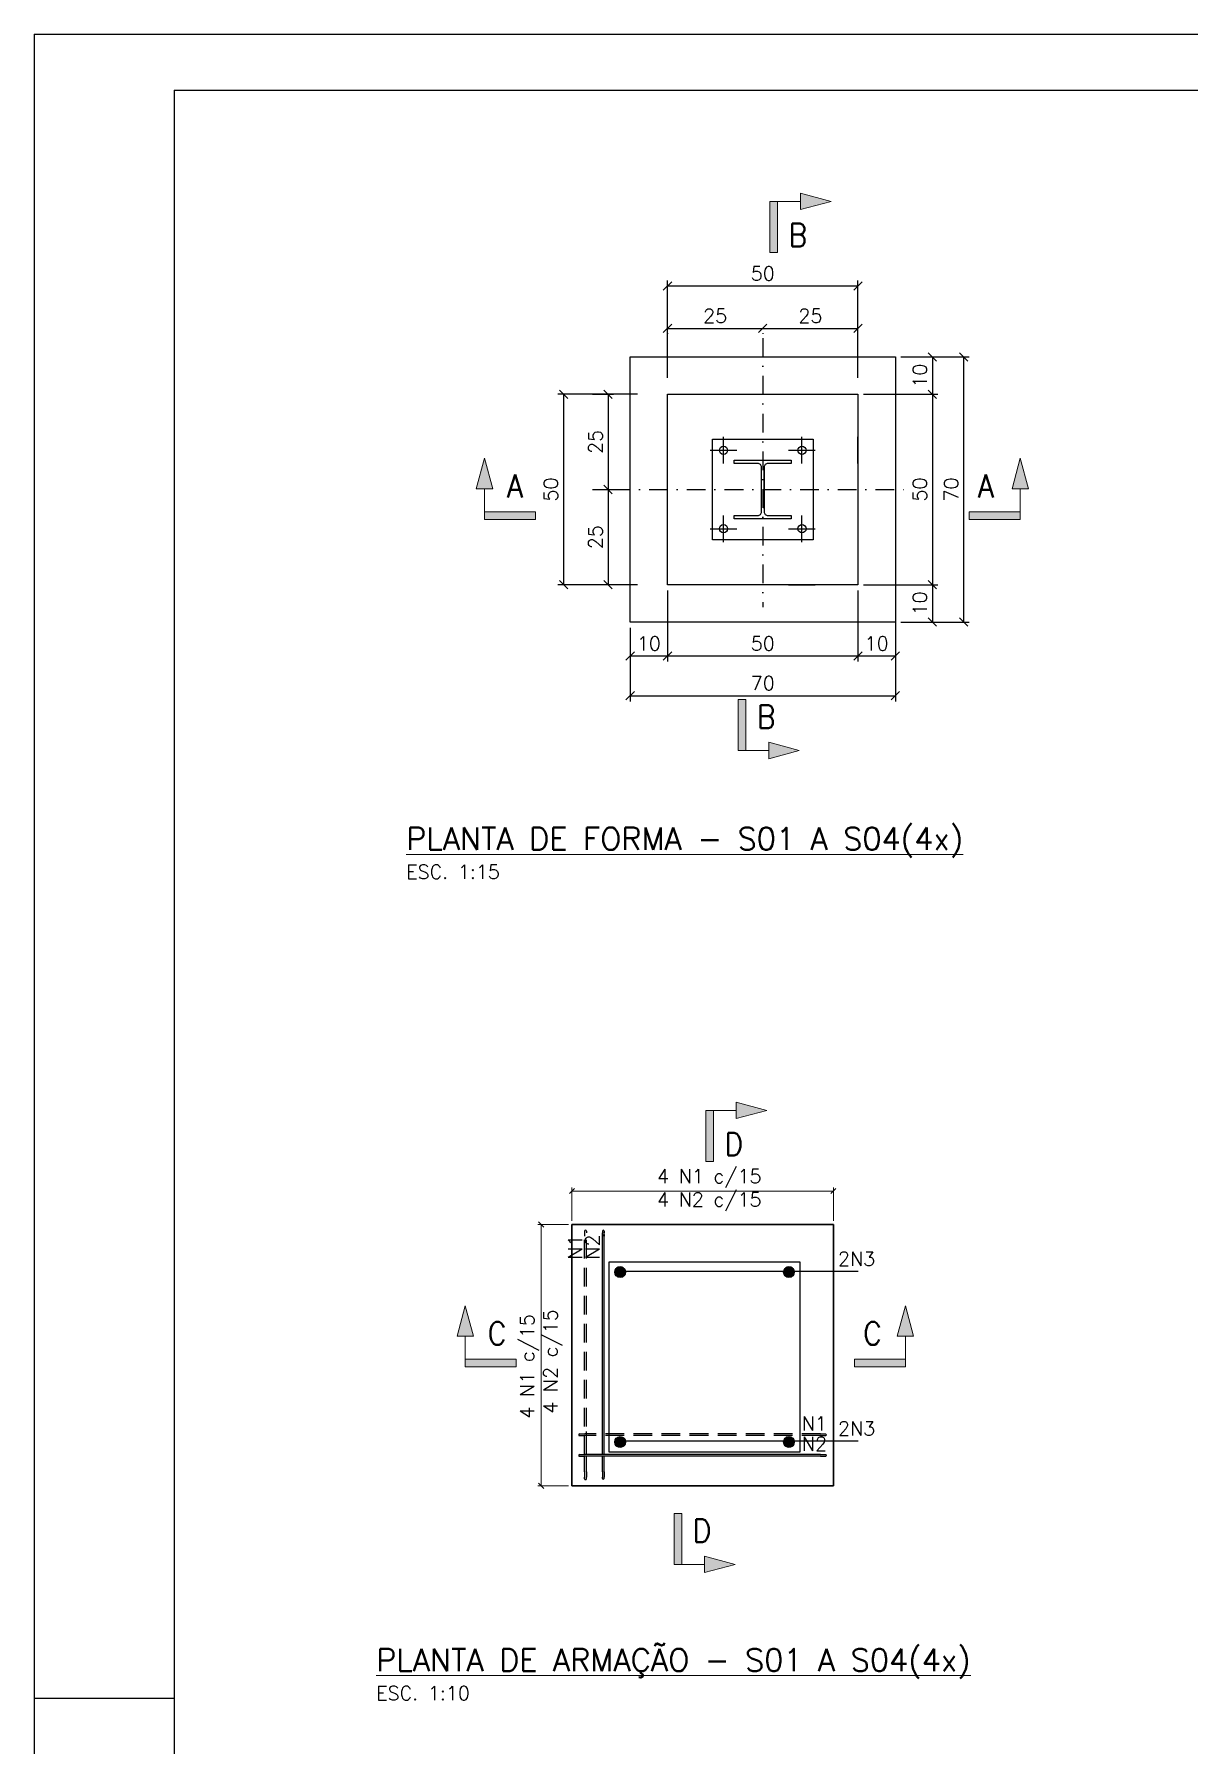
# Model space of a CAD drawing. Header units: millimetres. Extents: x 2593 to 3854, y 1234 to 2125.
# Drawn here: x 2592.6 to 2901.8, y 1667.4 to 2125.4 of the extents above; entities that cross this region are included whole.
import ezdxf
from ezdxf.enums import TextEntityAlignment as Align

# ---------------------------------------------------------------- set-up
doc = ezdxf.new("R2010")
doc.units = ezdxf.units.MM
for name, pattern in [('CENTER2', [1.125, 0.75, -0.125, 0.125, -0.125]), ('DASHDOT2', [0.5, 0.25, -0.125, 0, -0.125]), ('DASHED', [0.75, 0.5, -0.25])]:
    doc.linetypes.add(name, pattern=pattern)
for name, color, linetype in [('CL1', 8, 'Continuous'), ('CL3', 3, 'Continuous'), ('CL4', 4, 'Continuous'), ('CL5', 5, 'Continuous'), ('CR100', 3, 'Continuous'), ('CR175', 1, 'Continuous'), ('FRL2', 7, 'Continuous'), ('FRL6', 6, 'Continuous'), ('FRL7', 7, 'Continuous'), ('FRR120', 5, 'Continuous'), ('FRR140', 5, 'Continuous'), ('FRR175', 1, 'Continuous'), ('FRR80', 3, 'Continuous'), ('SC1', 7, 'CENTER2')]:
    doc.layers.add(name, color=color, linetype=linetype)
doc.layers.add('GSB', color=7, linetype='Continuous', lineweight=0)
doc.layers.add('SL2', color=3, linetype='Continuous', lineweight=0)
doc.styles.add('COTA', font='romans.shx')
doc.styles.add('R100', font='simplex.shx', dxfattribs={"height": 2.5})
doc.styles.add('R120', font='simplex.shx', dxfattribs={"height": 3})
doc.styles.add('R140', font='simplex.shx', dxfattribs={"height": 3.5})
doc.styles.add('R175', font='simplex.shx', dxfattribs={"height": 4.5})
doc.styles.add('R80', font='simplex.shx', dxfattribs={"height": 2})
doc.styles.add('ROMANS', font='ROMANS.SHX')
doc.dimstyles.new('VALE 1-15 - [1-15]', dxfattribs={"dimscale": 1.5, "dimtxt": 2.5, "dimasz": 1.5, "dimexe": 1, "dimexo": 1, "dimgap": 1, "dimtad": 1, "dimdec": 0, "dimzin": 0, "dimdsep": 46, "dimtxsty": 'ROMANS', "dimblk": 'OBLIQUE', "dimcen": 0, "dimclrd": 7, "dimclre": 7, "dimclrt": 3, "dimadec": 1, "dimazin": 0, "dimtfac": 1, "dimtdec": 0, "dimtmove": 1, "dimatfit": 3, "dimfxl": 1, "dimtolj": 1, "dimtzin": 0, "dimarcsym": 0})

# ---------------------------------------------------------------- blocks, each defined once
blk = doc.blocks.new('IND CORTE')
at = {"layer": 'GSB', "color": 6}
for p, q in [((-12, 10), (-6, 11.61)), ((-6, 11.61), (-6, 8.39)), ((-12, 10), (-6, 8.39)), ((0, 10), (-6, 10)), ((-1.5, 0), (-1.5, 10)), ((0, 10), (0, 0)), ((0, 0), (-1.5, 0))]:
    blk.add_line(p, q, dxfattribs=at)
for points in [[(-6, 11.61), (-12, 10), (-6, 8.39)], [(0, 10), (0, 0), (-1.5, 10), (-1.5, 0)]]:
    blk.add_solid(points, dxfattribs=at)
at = {"layer": 'CR175', "color": 1, "style": 'R175', "width": 0.9}
blk.add_attdef('X', (-7.54, 1.13), '', height=4.5, dxfattribs=at)
blk = doc.blocks.new('IND CORTE H')
at = {"layer": 'GSB', "color": 6}
for p, q in [((-10, 12), (-11.61, 6)), ((-10, 12), (-8.39, 6)), ((-11.61, 6), (-8.39, 6)), ((-10, 0), (-10, 6)), ((0, 1.5), (-10, 1.5)), ((-10, 0), (0, 0)), ((0, 0), (0, 1.5))]:
    blk.add_line(p, q, dxfattribs=at)
for points in [[(-11.61, 6), (-10, 12), (-8.39, 6)], [(-10, 0), (0, 0), (-10, 1.5), (0, 1.5)]]:
    blk.add_solid(points, dxfattribs=at)
at = {"layer": 'CR175', "color": 1, "style": 'R175', "width": 0.9}
blk.add_attdef('X', (-5.58, 4.31), '', height=4.5, dxfattribs=at)
blk = doc.blocks.new('_Oblique')
at = {"color": 0, "linetype": 'ByBlock', "lineweight": -2}
blk.add_line((0.5, 0.5), (-0.5, -0.5), dxfattribs=at)
blk = doc.blocks.new('*D30')
at = {"layer": 'Defpoints', "color": 0, "transparency": 16777216}
for p in [(2762.21, 2046.89), (2787.71, 2046.89), (2787.71, 2046.64)]:
    blk.add_point(p, dxfattribs=at)
at = {"layer": 'SL2', "color": 7, "lineweight": -2, "transparency": 16777216}
for p, q in [((2762.21, 2046.64), (2787.71, 2046.64)), ((2762.21, 2045.39), (2762.21, 2045.14)), ((2787.71, 2045.39), (2787.71, 2045.14))]:
    blk.add_line(p, q, dxfattribs=at)
at = {"layer": 'SL2', "color": 7, "lineweight": -2, "transparency": 16777216, "xscale": 2.25, "yscale": 2.25, "zscale": 2.25, "rotation": 180}
blk.add_blockref('_Oblique', (2762.21, 2046.64), dxfattribs=at)
at = {"layer": 'SL2', "color": 7, "lineweight": -2, "transparency": 16777216, "xscale": 2.25, "yscale": 2.25, "zscale": 2.25}
blk.add_blockref('_Oblique', (2787.71, 2046.64), dxfattribs=at)
at = {"layer": 'SL2', "color": 3, "transparency": 16777216, "insert": (2774.96, 2050.01), "char_height": 3.75, "attachment_point": 5, "style": 'ROMANS'}
blk.add_mtext('\\A1;25', dxfattribs=at)
blk = doc.blocks.new('*D31')
at = {"layer": 'Defpoints', "color": 0, "transparency": 16777216}
for p in [(2787.71, 2046.89), (2813.21, 2046.64), (2813.21, 2031.89)]:
    blk.add_point(p, dxfattribs=at)
at = {"layer": 'SL2', "color": 7, "lineweight": -2, "transparency": 16777216}
for p, q in [((2813.21, 2033.39), (2813.21, 2048.14)), ((2787.71, 2046.64), (2813.21, 2046.64)), ((2787.71, 2045.39), (2787.71, 2045.14))]:
    blk.add_line(p, q, dxfattribs=at)
at = {"layer": 'SL2', "color": 7, "lineweight": -2, "transparency": 16777216, "xscale": 2.25, "yscale": 2.25, "zscale": 2.25, "rotation": 180}
blk.add_blockref('_Oblique', (2787.71, 2046.64), dxfattribs=at)
at = {"layer": 'SL2', "color": 7, "lineweight": -2, "transparency": 16777216, "xscale": 2.25, "yscale": 2.25, "zscale": 2.25}
blk.add_blockref('_Oblique', (2813.21, 2046.64), dxfattribs=at)
at = {"layer": 'SL2', "color": 3, "transparency": 16777216, "insert": (2800.46, 2050.01), "char_height": 3.75, "attachment_point": 5, "style": 'ROMANS'}
blk.add_mtext('\\A1;25', dxfattribs=at)
blk = doc.blocks.new('*D32')
at = {"layer": 'Defpoints', "color": 0, "transparency": 16777216}
for p in [(2740.63, 2029), (2740.63, 2003.5), (2746.29, 2003.5)]:
    blk.add_point(p, dxfattribs=at)
at = {"layer": 'SL2', "color": 7, "lineweight": -2, "transparency": 16777216}
for p, q in [((2742.13, 2029), (2747.79, 2029)), ((2746.29, 2029), (2746.29, 2003.5)), ((2742.13, 2003.5), (2747.79, 2003.5))]:
    blk.add_line(p, q, dxfattribs=at)
at = {"layer": 'SL2', "color": 7, "lineweight": -2, "transparency": 16777216, "xscale": 2.25, "yscale": 2.25, "zscale": 2.25}
for p, rotation in [((2746.29, 2029), 90), ((2746.29, 2003.5), 270)]:
    blk.add_blockref('_Oblique', p, dxfattribs=dict(at, rotation=rotation))
at = {"layer": 'SL2', "color": 3, "transparency": 16777216, "insert": (2742.92, 2016.25), "char_height": 3.75, "attachment_point": 5, "rotation": 90, "style": 'ROMANS'}
blk.add_mtext('\\A1;25', dxfattribs=at)
blk = doc.blocks.new('*D33')
at = {"layer": 'Defpoints', "color": 0, "transparency": 16777216}
for p in [(2740.63, 2003.5), (2746.29, 1978), (2755.63, 1978)]:
    blk.add_point(p, dxfattribs=at)
at = {"layer": 'SL2', "color": 7, "lineweight": -2, "transparency": 16777216}
for p, q in [((2742.13, 2003.5), (2747.79, 2003.5)), ((2746.29, 2003.5), (2746.29, 1978)), ((2754.13, 1978), (2744.79, 1978))]:
    blk.add_line(p, q, dxfattribs=at)
at = {"layer": 'SL2', "color": 7, "lineweight": -2, "transparency": 16777216, "xscale": 2.25, "yscale": 2.25, "zscale": 2.25}
for p, rotation in [((2746.29, 2003.5), 90), ((2746.29, 1978), 270)]:
    blk.add_blockref('_Oblique', p, dxfattribs=dict(at, rotation=rotation))
at = {"layer": 'SL2', "color": 3, "transparency": 16777216, "insert": (2742.92, 1990.75), "char_height": 3.75, "attachment_point": 5, "rotation": 90, "style": 'ROMANS'}
blk.add_mtext('\\A1;25', dxfattribs=at)
blk = doc.blocks.new('*D20')
at = {"layer": 'Defpoints', "color": 0, "transparency": 16777216}
for p in [(2813.21, 2057.99), (2762.21, 2031.89), (2813.21, 2031.89)]:
    blk.add_point(p, dxfattribs=at)
at = {"layer": 'SL2', "color": 7, "lineweight": -2, "transparency": 16777216}
for p, q in [((2762.21, 2033.39), (2762.21, 2059.49)), ((2762.21, 2057.99), (2813.21, 2057.99)), ((2813.21, 2033.39), (2813.21, 2059.49))]:
    blk.add_line(p, q, dxfattribs=at)
at = {"layer": 'SL2', "color": 7, "lineweight": -2, "transparency": 16777216, "xscale": 2.25, "yscale": 2.25, "zscale": 2.25, "rotation": 180}
blk.add_blockref('_Oblique', (2762.21, 2057.99), dxfattribs=at)
at = {"layer": 'SL2', "color": 7, "lineweight": -2, "transparency": 16777216, "xscale": 2.25, "yscale": 2.25, "zscale": 2.25}
blk.add_blockref('_Oblique', (2813.21, 2057.99), dxfattribs=at)
at = {"layer": 'SL2', "color": 3, "transparency": 16777216, "insert": (2787.71, 2061.37), "char_height": 3.75, "attachment_point": 5, "style": 'ROMANS'}
blk.add_mtext('\\A1;50', dxfattribs=at)
blk = doc.blocks.new('*D21')
at = {"layer": 'Defpoints', "color": 0, "transparency": 16777216}
for p in [(2755.63, 2029), (2734.38, 1978), (2755.63, 1978)]:
    blk.add_point(p, dxfattribs=at)
at = {"layer": 'SL2', "color": 7, "lineweight": -2, "transparency": 16777216}
for p, q in [((2754.13, 2029), (2732.88, 2029)), ((2734.38, 2029), (2734.38, 1978)), ((2754.13, 1978), (2732.88, 1978))]:
    blk.add_line(p, q, dxfattribs=at)
at = {"layer": 'SL2', "color": 7, "lineweight": -2, "transparency": 16777216, "xscale": 2.25, "yscale": 2.25, "zscale": 2.25}
for p, rotation in [((2734.38, 2029), 90), ((2734.38, 1978), 270)]:
    blk.add_blockref('_Oblique', p, dxfattribs=dict(at, rotation=rotation))
at = {"layer": 'SL2', "color": 3, "transparency": 16777216, "insert": (2731, 2003.5), "char_height": 3.75, "attachment_point": 5, "rotation": 90, "style": 'ROMANS'}
blk.add_mtext('\\A1;50', dxfattribs=at)
blk = doc.blocks.new('*D57')
at = {"layer": 'Defpoints', "color": 0, "transparency": 16777216}
for p in [(2823.21, 2039), (2813.21, 2029), (2833.12, 2029)]:
    blk.add_point(p, dxfattribs=at)
at = {"layer": 'SL2', "color": 7, "lineweight": -2, "transparency": 16777216}
for p, q in [((2824.71, 2039), (2834.62, 2039)), ((2833.12, 2039), (2833.12, 2029)), ((2814.71, 2029), (2834.62, 2029))]:
    blk.add_line(p, q, dxfattribs=at)
at = {"layer": 'SL2', "color": 7, "lineweight": -2, "transparency": 16777216, "xscale": 2.25, "yscale": 2.25, "zscale": 2.25}
for p, rotation in [((2833.12, 2039), 90), ((2833.12, 2029), 270)]:
    blk.add_blockref('_Oblique', p, dxfattribs=dict(at, rotation=rotation))
at = {"layer": 'SL2', "color": 3, "transparency": 16777216, "insert": (2829.75, 2034), "char_height": 3.75, "attachment_point": 5, "rotation": 90, "style": 'ROMANS'}
blk.add_mtext('\\A1;10', dxfattribs=at)
blk = doc.blocks.new('*D58')
at = {"layer": 'Defpoints', "color": 0, "transparency": 16777216}
for p in [(2813.21, 2029), (2813.21, 1978), (2833.12, 1978)]:
    blk.add_point(p, dxfattribs=at)
at = {"layer": 'SL2', "color": 7, "lineweight": -2, "transparency": 16777216}
for p, q in [((2814.71, 2029), (2834.62, 2029)), ((2833.12, 2029), (2833.12, 1978)), ((2814.71, 1978), (2834.62, 1978))]:
    blk.add_line(p, q, dxfattribs=at)
at = {"layer": 'SL2', "color": 7, "lineweight": -2, "transparency": 16777216, "xscale": 2.25, "yscale": 2.25, "zscale": 2.25}
for p, rotation in [((2833.12, 2029), 90), ((2833.12, 1978), 270)]:
    blk.add_blockref('_Oblique', p, dxfattribs=dict(at, rotation=rotation))
at = {"layer": 'SL2', "color": 3, "transparency": 16777216, "insert": (2829.75, 2003.5), "char_height": 3.75, "attachment_point": 5, "rotation": 90, "style": 'ROMANS'}
blk.add_mtext('\\A1;50', dxfattribs=at)
blk = doc.blocks.new('*D59')
at = {"layer": 'Defpoints', "color": 0, "transparency": 16777216}
for p in [(2813.21, 1978), (2823.21, 1968), (2833.12, 1968)]:
    blk.add_point(p, dxfattribs=at)
at = {"layer": 'SL2', "color": 7, "lineweight": -2, "transparency": 16777216}
for p, q in [((2814.71, 1978), (2834.62, 1978)), ((2833.12, 1978), (2833.12, 1968)), ((2824.71, 1968), (2834.62, 1968))]:
    blk.add_line(p, q, dxfattribs=at)
at = {"layer": 'SL2', "color": 7, "lineweight": -2, "transparency": 16777216, "xscale": 2.25, "yscale": 2.25, "zscale": 2.25}
for p, rotation in [((2833.12, 1978), 90), ((2833.12, 1968), 270)]:
    blk.add_blockref('_Oblique', p, dxfattribs=dict(at, rotation=rotation))
at = {"layer": 'SL2', "color": 3, "transparency": 16777216, "insert": (2829.75, 1973), "char_height": 3.75, "attachment_point": 5, "rotation": 90, "style": 'ROMANS'}
blk.add_mtext('\\A1;10', dxfattribs=at)
blk = doc.blocks.new('*D42')
at = {"layer": 'Defpoints', "color": 0, "transparency": 16777216}
for p in [(2823.21, 2039), (2841.51, 2039), (2823.21, 1968)]:
    blk.add_point(p, dxfattribs=at)
at = {"layer": 'SL2', "color": 7, "lineweight": -2, "transparency": 16777216}
for p, q in [((2824.71, 2039), (2843.01, 2039)), ((2841.51, 1968), (2841.51, 2039)), ((2824.71, 1968), (2843.01, 1968))]:
    blk.add_line(p, q, dxfattribs=at)
at = {"layer": 'SL2', "color": 7, "lineweight": -2, "transparency": 16777216, "xscale": 2.25, "yscale": 2.25, "zscale": 2.25}
for p, rotation in [((2841.51, 2039), 90), ((2841.51, 1968), 270)]:
    blk.add_blockref('_Oblique', p, dxfattribs=dict(at, rotation=rotation))
at = {"layer": 'SL2', "color": 3, "transparency": 16777216, "insert": (2838.13, 2003.5), "char_height": 3.75, "attachment_point": 5, "rotation": 90, "style": 'ROMANS'}
blk.add_mtext('\\A1;70', dxfattribs=at)
blk = doc.blocks.new('*D60')
at = {"layer": 'Defpoints', "color": 0, "transparency": 16777216}
for p in [(2762.21, 1978), (2752.21, 1968), (2762.21, 1958.95)]:
    blk.add_point(p, dxfattribs=at)
at = {"layer": 'SL2', "color": 7, "lineweight": -2, "transparency": 16777216}
for p, q in [((2762.21, 1976.5), (2762.21, 1957.45)), ((2752.21, 1966.5), (2752.21, 1957.45)), ((2752.21, 1958.95), (2762.21, 1958.95))]:
    blk.add_line(p, q, dxfattribs=at)
at = {"layer": 'SL2', "color": 7, "lineweight": -2, "transparency": 16777216, "xscale": 2.25, "yscale": 2.25, "zscale": 2.25, "rotation": 180}
blk.add_blockref('_Oblique', (2752.21, 1958.95), dxfattribs=at)
at = {"layer": 'SL2', "color": 7, "lineweight": -2, "transparency": 16777216, "xscale": 2.25, "yscale": 2.25, "zscale": 2.25}
blk.add_blockref('_Oblique', (2762.21, 1958.95), dxfattribs=at)
at = {"layer": 'SL2', "color": 3, "transparency": 16777216, "insert": (2757.21, 1962.32), "char_height": 3.75, "attachment_point": 5, "style": 'ROMANS'}
blk.add_mtext('\\A1;10', dxfattribs=at)
blk = doc.blocks.new('*D61')
at = {"layer": 'Defpoints', "color": 0, "transparency": 16777216}
for p in [(2762.21, 1978), (2813.21, 1978), (2813.21, 1958.95)]:
    blk.add_point(p, dxfattribs=at)
at = {"layer": 'SL2', "color": 7, "lineweight": -2, "transparency": 16777216}
for p, q in [((2762.21, 1976.5), (2762.21, 1957.45)), ((2813.21, 1976.5), (2813.21, 1957.45)), ((2762.21, 1958.95), (2813.21, 1958.95))]:
    blk.add_line(p, q, dxfattribs=at)
at = {"layer": 'SL2', "color": 7, "lineweight": -2, "transparency": 16777216, "xscale": 2.25, "yscale": 2.25, "zscale": 2.25, "rotation": 180}
blk.add_blockref('_Oblique', (2762.21, 1958.95), dxfattribs=at)
at = {"layer": 'SL2', "color": 7, "lineweight": -2, "transparency": 16777216, "xscale": 2.25, "yscale": 2.25, "zscale": 2.25}
blk.add_blockref('_Oblique', (2813.21, 1958.95), dxfattribs=at)
at = {"layer": 'SL2', "color": 3, "transparency": 16777216, "insert": (2787.71, 1962.32), "char_height": 3.75, "attachment_point": 5, "style": 'ROMANS'}
blk.add_mtext('\\A1;50', dxfattribs=at)
blk = doc.blocks.new('*D43')
at = {"layer": 'Defpoints', "color": 0, "transparency": 16777216}
for p in [(2813.21, 1978), (2823.21, 1968), (2823.21, 1958.95)]:
    blk.add_point(p, dxfattribs=at)
at = {"layer": 'SL2', "color": 7, "lineweight": -2, "transparency": 16777216}
for p, q in [((2813.21, 1976.5), (2813.21, 1957.45)), ((2823.21, 1966.5), (2823.21, 1957.45)), ((2813.21, 1958.95), (2823.21, 1958.95))]:
    blk.add_line(p, q, dxfattribs=at)
at = {"layer": 'SL2', "color": 7, "lineweight": -2, "transparency": 16777216, "xscale": 2.25, "yscale": 2.25, "zscale": 2.25, "rotation": 180}
blk.add_blockref('_Oblique', (2813.21, 1958.95), dxfattribs=at)
at = {"layer": 'SL2', "color": 7, "lineweight": -2, "transparency": 16777216, "xscale": 2.25, "yscale": 2.25, "zscale": 2.25}
blk.add_blockref('_Oblique', (2823.21, 1958.95), dxfattribs=at)
at = {"layer": 'SL2', "color": 3, "transparency": 16777216, "insert": (2818.21, 1962.32), "char_height": 3.75, "attachment_point": 5, "style": 'ROMANS'}
blk.add_mtext('\\A1;10', dxfattribs=at)
blk = doc.blocks.new('*D62')
at = {"layer": 'Defpoints', "color": 0, "transparency": 16777216}
for p in [(2823.21, 1976.17), (2752.21, 1968), (2823.21, 1948.29)]:
    blk.add_point(p, dxfattribs=at)
at = {"layer": 'SL2', "color": 7, "lineweight": -2, "transparency": 16777216}
for p, q in [((2823.21, 1974.67), (2823.21, 1946.79)), ((2752.21, 1966.5), (2752.21, 1946.79)), ((2752.21, 1948.29), (2823.21, 1948.29))]:
    blk.add_line(p, q, dxfattribs=at)
at = {"layer": 'SL2', "color": 7, "lineweight": -2, "transparency": 16777216, "xscale": 2.25, "yscale": 2.25, "zscale": 2.25, "rotation": 180}
blk.add_blockref('_Oblique', (2752.21, 1948.29), dxfattribs=at)
at = {"layer": 'SL2', "color": 7, "lineweight": -2, "transparency": 16777216, "xscale": 2.25, "yscale": 2.25, "zscale": 2.25}
blk.add_blockref('_Oblique', (2823.21, 1948.29), dxfattribs=at)
at = {"layer": 'SL2', "color": 3, "transparency": 16777216, "insert": (2787.71, 1951.67), "char_height": 3.75, "attachment_point": 5, "style": 'ROMANS'}
blk.add_mtext('\\A1;70', dxfattribs=at)
blk = doc.blocks.new('A1')
at = {"layer": 'FRL2'}
blk.add_line((0, 297), (25, 297), dxfattribs=at)
at = {"layer": 'FRL6', "linetype": 'Continuous'}
for q in [(25, 10), (831, 584)]:
    blk.add_line((25, 584), q, dxfattribs=at)
at = {"layer": 'FRL7', "linetype": 'Continuous'}
for q in [(0, 0), (841, 594)]:
    blk.add_line((0, 594), q, dxfattribs=at)
at = {"layer": 'FRR120', "style": 'R120'}
for tag, p in [('FASE_DO_PROJETO', (659, 46.29)), ('ÁREA_E/OU_SUBÁREA', (659, 40.79)), ('TÍTULO_DO_DESENHO', (659, 35.29)), ('SUBTÍTULO_1_DO_DESENHO', (659, 29.79)), ('SUBTÍTULO_2_DO_DESENHO', (659, 24.29))]:
    blk.add_attdef(tag, p, '', height=3, dxfattribs=at)
at = {"layer": 'FRR140', "style": 'R140', "width": 0.91}
for tag, p in [('ESCALA', (671, 14.35)), ('REVISÃO', (823.5, 14.68))]:
    blk.add_attdef(tag, text='', height=3.5, dxfattribs=at).set_placement(p, align=Align.MIDDLE)
for tag, p in [('NÚMERO_DA_CONTRATADA', (687.72, 12.6)), ('NUMERO_VALE', (752.89, 12.6))]:
    blk.add_attdef(tag, p, '', height=3.5, dxfattribs=at)
at = {"layer": 'FRR175', "style": 'R120'}
for tag, p in [('CLASSIFICAÇÃO', (811.83, 67.73)), ('PROJETO', (716.31, 53.59)), ('N_PROJ_SE', (793.5, 53.59)), ('N_CONTRATO', (796.97, 47.3))]:
    blk.add_attdef(tag, text='', height=3, dxfattribs=at).set_placement(p, align=Align.MIDDLE_CENTER)
at = {"layer": 'FRR80', "style": 'R80'}
for tag, p in [('8A_REV', (476, 77.07)), ('EMIS.', (486, 77.07)), ('PROJ.', (585, 77.07)), ('DES.', (597, 77.07)), ('VER.', (609, 77.07)), ('APR.', (621, 77.07)), ('AUT.', (633.01, 77.07)), ('7A_REV', (476, 71.37)), ('EMIS.', (486, 71.37)), ('PROJ.', (585, 71.37)), ('DES.', (597, 71.37)), ('VER.', (609, 71.37)), ('APR.', (621, 71.37)), ('AUT.', (633.01, 71.37)), ('6A_REV', (476, 65.67)), ('EMIS.', (486, 65.67)), ('PROJ.', (585, 65.67)), ('DES.', (597, 65.67)), ('VER.', (609, 65.67)), ('APR.', (621, 65.67)), ('AUT.', (633.01, 65.67)), ('5A_REV', (476, 59.97)), ('EMIS.', (486, 59.97)), ('PROJ.', (585, 59.97)), ('DES.', (597, 59.97)), ('VER.', (609, 59.97)), ('APR.', (621, 59.97)), ('AUT.', (633.01, 59.97)), ('4A_REV', (476, 54.27)), ('EMIS.', (486, 54.27)), ('PROJ.', (585, 54.27)), ('DES.', (597, 54.27)), ('VER.', (609, 54.27)), ('APR.', (621, 54.27)), ('AUT.', (633.01, 54.27)), ('3A_REV', (476, 48.57)), ('EMIS.', (486, 48.57)), ('PROJ.', (585, 48.57)), ('DES.', (597, 48.57)), ('VER.', (609, 48.57)), ('APR.', (621, 48.57)), ('AUT.', (633.01, 48.57)), ('2A_REV', (476, 42.87)), ('EMIS.', (486, 42.87)), ('PROJ.', (585, 42.87)), ('DES.', (597, 42.87)), ('VER.', (609, 42.87)), ('APR.', (621, 42.87)), ('AUT.', (633.01, 42.87)), ('1a_REV', (476, 37.17)), ('EMIS.', (486, 37.17)), ('PROJ.', (585, 37.17)), ('DES.', (597, 37.17)), ('VER.', (609, 37.17)), ('APR.', (621, 37.17)), ('AUT.', (633.01, 37.17))]:
    blk.add_attdef(tag, text='', height=2, dxfattribs=at).set_placement(p, align=Align.MIDDLE)
for p in [(492.61, 76.08), (492.61, 70.38), (492.61, 64.68), (492.61, 58.98), (492.61, 53.28), (492.61, 47.58), (492.61, 41.88), (492.61, 36.18)]:
    blk.add_attdef('DESCRIÇÃO_DA_REVISÃO', p, '', height=2, dxfattribs=at)
at = {"layer": 'FRR80', "style": 'R80', "width": 0.85}
for p in [(648, 77.07), (648, 71.37), (648, 65.67), (648, 59.97), (648, 54.27), (648, 48.57), (648, 42.87), (648, 37.17)]:
    blk.add_attdef('DATA', text='', height=2, dxfattribs=at).set_placement(p, align=Align.MIDDLE)

msp = doc.modelspace()

# ---------------------------------------------------------------- hatches: boundary and pattern name
at = {"layer": 'CL5'}
h = msp.add_hatch(color=256, dxfattribs=at)
edge = h.paths.add_edge_path()
edge.add_arc((2749.51, 1793.98), 1.43, 0, 360)
for points in [[(2748.79, 1792.74), (2750.23, 1792.74), (2750.94, 1793.98), (2750.23, 1795.22), (2748.79, 1795.22), (2748.08, 1793.98)], [(2795.45, 1792.74), (2794.02, 1792.74), (2793.3, 1793.98), (2794.02, 1795.22), (2795.45, 1795.22), (2796.17, 1793.98)], [(2748.79, 1749.76), (2750.23, 1749.76), (2750.94, 1748.52), (2750.23, 1747.28), (2748.79, 1747.28), (2748.08, 1748.52)], [(2795.45, 1749.76), (2794.02, 1749.76), (2793.3, 1748.52), (2794.02, 1747.28), (2795.45, 1747.28), (2796.17, 1748.52)]]:
    msp.add_hatch(color=256, dxfattribs=at).paths.add_polyline_path(points)
h = msp.add_hatch(color=256, dxfattribs=at)
edge = h.paths.add_edge_path()
edge.add_arc((2794.73, 1793.98), 1.43, 180, 540, ccw=False)
h = msp.add_hatch(color=256, dxfattribs=at)
edge = h.paths.add_edge_path()
edge.add_arc((2749.51, 1748.52), 1.43, 0, 360, ccw=False)
h = msp.add_hatch(color=256, dxfattribs=at)
edge = h.paths.add_edge_path()
edge.add_arc((2794.73, 1748.52), 1.43, -180, 180)

# ---------------------------------------------------------------- linework, layer by layer
at = {"linetype": 'DASHDOT2', "ltscale": 20}
for p, q in [((2787.71, 2044), (2787.71, 1972.02)), ((2747.21, 2003.5), (2825.55, 2003.5))]:
    msp.add_line(p, q, dxfattribs=at)
for p, q in [((2749.32, 1794.25), (2813.29, 1794.25)), ((2749.32, 1748.79), (2813.29, 1748.79))]:
    msp.add_line(p, q)
at = {"layer": 'CL1'}
for p, q in [((2777.21, 2010.43), (2777.21, 2017.58)), ((2798.21, 2010.43), (2798.21, 2017.58)), ((2773.64, 2014), (2780.78, 2014)), ((2794.64, 2014), (2801.78, 2014)), ((2773.64, 1993), (2780.78, 1993)), ((2777.21, 1989.43), (2777.21, 1996.58)), ((2794.64, 1993), (2801.78, 1993)), ((2798.21, 1989.43), (2798.21, 1996.58))]:
    msp.add_line(p, q, dxfattribs=at)
at = {"layer": 'CL1', "color": 7, "ltscale": 25}
for p, q in [((2813.21, 2010.43), (2813.21, 2017.58)), ((2794.64, 1978), (2801.78, 1978))]:
    msp.add_line(p, q, dxfattribs=at)
at = {"layer": 'CL1', "ltscale": 1000}
msp.add_line((2788.06, 1998.4), (2788.06, 2008.6), dxfattribs=at)
at = {"layer": 'CL1'}
msp.add_lwpolyline([(2801.21, 2017), (2801.21, 1990), (2774.21, 1990), (2774.21, 2017)], close=True, dxfattribs=at)
msp.add_lwpolyline([(2780.06, 1996.55), (2786.36, 1996.55, 0.414214), (2787.36, 1997.55), (2787.36, 2009.45, 0.414214), (2786.36, 2010.45), (2780.06, 2010.45), (2780.06, 2011.35), (2795.36, 2011.35), (2795.36, 2010.45), (2789.06, 2010.45, 0.414214), (2788.06, 2009.45), (2788.06, 1997.55, 0.414214), (2789.06, 1996.55), (2795.36, 1996.55), (2795.36, 1995.65), (2780.06, 1995.65)], format="xyb", close=True, dxfattribs=at)
for centre in [(2777.21, 2014), (2798.21, 2014), (2777.21, 1993), (2798.21, 1993)]:
    msp.add_circle(centre, 1.1, dxfattribs=at)
at = {"layer": 'CL3'}
for p, q in [((2806.62, 1806.75), (2736.62, 1806.75)), ((2736.62, 1806.75), (2736.62, 1736.75)), ((2736.62, 1736.75), (2736.62, 1806.75)), ((2736.62, 1806.75), (2806.62, 1806.75)), ((2806.62, 1736.75), (2806.62, 1806.75)), ((2806.62, 1806.75), (2806.62, 1736.75)), ((2736.62, 1736.75), (2806.62, 1736.75)), ((2806.62, 1736.75), (2736.62, 1736.75))]:
    msp.add_line(p, q, dxfattribs=at)
at = {"layer": 'CL3', "linetype": 'Continuous', "ltscale": 125}
msp.add_lwpolyline([(2752.21, 2039), (2823.21, 2039), (2823.21, 1968), (2752.21, 1968)], close=True, dxfattribs=at)
at = {"layer": 'CL4', "linetype": 'Continuous', "ltscale": 125}
for points in [[(2762.21, 2029), (2813.21, 2029), (2813.21, 1978), (2762.21, 1978)], [(2746.62, 1796.75), (2797.62, 1796.75), (2797.62, 1745.75), (2746.62, 1745.75)]]:
    msp.add_lwpolyline(points, close=True, dxfattribs=at)
at = {"layer": 'CL5'}
for p, q in [((2740.02, 1804.97), (2740.02, 1803.59)), ((2740.48, 1804.97), (2740.48, 1804.48)), ((2744.78, 1804.97), (2744.78, 1804.5)), ((2744.78, 1804.51), (2744.79, 1804.49)), ((2744.78, 1745.13), (2744.78, 1804.49)), ((2745.24, 1804.97), (2745.24, 1804.5)), ((2745.24, 1745.13), (2745.24, 1804.59)), ((2744.78, 1804.02), (2744.78, 1803.59)), ((2745.24, 1804.02), (2745.24, 1803.59)), ((2748.79, 1792.74), (2750.23, 1792.74)), ((2749.01, 1794.79), (2749.26, 1794.35)), ((2750.23, 1792.74), (2750.94, 1793.98)), ((2794.02, 1792.74), (2793.3, 1793.98)), ((2795.45, 1792.74), (2794.02, 1792.74)), ((2795.23, 1794.79), (2794.98, 1794.35)), ((2738.66, 1750.66), (2740.04, 1750.66)), ((2738.66, 1750.2), (2740.04, 1750.2)), ((2740.48, 1745.34), (2740.48, 1751.35)), ((2748.79, 1749.76), (2750.23, 1749.76)), ((2750.23, 1749.76), (2750.94, 1748.52)), ((2794.02, 1749.76), (2793.3, 1748.52)), ((2795.45, 1749.76), (2794.02, 1749.76)), ((2803.14, 1750.66), (2804.52, 1750.66)), ((2803.14, 1750.2), (2804.52, 1750.2)), ((2738.66, 1745.13), (2740.04, 1745.13)), ((2803.14, 1745.13), (2740.04, 1745.13)), ((2749.01, 1747.71), (2749.26, 1748.15)), ((2795.23, 1747.71), (2794.98, 1748.15)), ((2803.14, 1745.13), (2804.52, 1745.13)), ((2738.66, 1744.67), (2740.04, 1744.67)), ((2803.14, 1744.67), (2740.04, 1744.67)), ((2740.48, 1743.65), (2740.48, 1744.67)), ((2744.78, 1744.07), (2744.78, 1744.67)), ((2744.78, 1743.61), (2744.78, 1744.67)), ((2744.78, 1740.5), (2744.78, 1743.61)), ((2744.78, 1740.5), (2744.78, 1739.12)), ((2745.24, 1744.07), (2745.24, 1744.67)), ((2745.24, 1743.61), (2745.24, 1744.67)), ((2745.24, 1740.5), (2745.24, 1743.61)), ((2745.24, 1740.5), (2745.24, 1739.12)), ((2803.14, 1744.67), (2804.52, 1744.67)), ((2740.02, 1738.66), (2740.02, 1739.11)), ((2740.48, 1738.66), (2740.48, 1739.11)), ((2744.78, 1738.76), (2744.78, 1739.11)), ((2745.24, 1738.76), (2745.24, 1739.11))]:
    msp.add_line(p, q, dxfattribs=at)
at = {"layer": 'CL5', "linetype": 'DASHED', "ltscale": 10}
for p, q in [((2740.48, 1745.13), (2740.48, 1804.51)), ((2740.02, 1745.13), (2740.02, 1803.59)), ((2803.14, 1750.66), (2740.04, 1750.66)), ((2803.14, 1750.2), (2740.04, 1750.2)), ((2740.02, 1740.5), (2740.02, 1744.67)), ((2740.02, 1740.5), (2740.02, 1739.12)), ((2740.48, 1740.5), (2740.48, 1744.77)), ((2740.48, 1740.5), (2740.48, 1739.12))]:
    msp.add_line(p, q, dxfattribs=at)
at = {"layer": 'CL5'}
for centre in [(2749.51, 1793.98), (2794.73, 1793.98), (2749.51, 1748.52), (2794.73, 1748.52)]:
    msp.add_circle(centre, 1.43, dxfattribs=at)
for centre, radius, start, end in [((2740.25, 1804.97), 0.23, 0, 180), ((2745.01, 1804.97), 0.23, 0, 180), ((2749.51, 1793.98), 1.43, 9.9604, 170.0396), ((2794.73, 1793.98), 1.43, 9.9604, 170.0396), ((2738.66, 1750.43), 0.23, 90, 270), ((2804.53, 1750.43), 0.231, 266.972, 95.1544), ((2738.66, 1744.9), 0.23, 90, 270), ((2749.51, 1748.52), 1.43, 189.9604, 350.0396), ((2794.73, 1748.52), 1.43, 189.9604, 350.0396), ((2804.52, 1744.9), 0.231, 266.972, 95.1544), ((2740.25, 1738.66), 0.23, 180.5064, 0.5064), ((2745.01, 1738.76), 0.23, 180.5064, 0.5064)]:
    msp.add_arc(centre, radius, start, end, dxfattribs=at)
at = {"layer": 'SC1', "color": 7, "ltscale": 25}
for p, q in [((2773.64, 2029), (2780.78, 2029)), ((2762.21, 2010.43), (2762.21, 2017.58))]:
    msp.add_line(p, q, dxfattribs=at)
at = {"layer": 'SL2', "color": 7}
for p, q in [((2736.62, 1807.67), (2736.62, 1816.6)), ((2736.62, 1815.68), (2806.62, 1815.68)), ((2806.62, 1807.67), (2806.62, 1816.6)), ((2735.7, 1806.75), (2727.46, 1806.75)), ((2728.38, 1806.75), (2728.38, 1736.75)), ((2735.7, 1736.75), (2727.46, 1736.75))]:
    msp.add_line(p, q, dxfattribs=at)

# ---------------------------------------------------------------- block references
at = {"layer": 'GSB'}
ref = msp.add_blockref('IND CORTE', (2789.59, 2066.98, 2106.02), dxfattribs=dict(at, xscale=-1.366144208611858, yscale=1.366144208611858, zscale=1.366144208611858))
ref.add_attrib('X', 'B', (2794.61, 2068.53, 2106.02), dxfattribs={"layer": 'CR175', "color": 1, "height": 6.15, "style": 'R175', "width": 0.9})
at = {"layer": 'GSB', "xscale": 1.366144208611858, "yscale": 1.366144208611858, "zscale": 1.366144208611858}
for p, values in [((2726.87, 1995.5, 2106.02), {'X': 'A'}), ((2721.71, 1768.6, 2106.02), {'X': 'C'})]:
    msp.add_blockref('IND CORTE H', p, dxfattribs=at).add_auto_attribs(values)
at = {"layer": 'GSB'}
ref = msp.add_blockref('IND CORTE H', (2842.99, 1995.5, 2106.02), dxfattribs=dict(at, xscale=-1.366144208611858, yscale=1.366144208611858, zscale=1.366144208611858))
ref.add_attrib('X', 'A', (2845.34, 2001.39, 2106.02), dxfattribs={"layer": 'CR175', "color": 1, "height": 6.15, "style": 'R175', "width": 0.9})
ref = msp.add_blockref('IND CORTE', (2781.1, 1947.3, 2106.02), dxfattribs=dict(at, xscale=1.366144208611858, yscale=1.366144208611858, zscale=1.366144208611858, rotation=180))
ref.add_attrib('X', 'B', (2786.13, 1939.6, 2106.02), dxfattribs={"layer": 'CR175', "color": 1, "height": 6.15, "style": 'R175', "width": 0.9})
ref = msp.add_blockref('IND CORTE', (2772.43, 1823.62, 2106.02), dxfattribs=dict(at, xscale=-1.366144208611858, yscale=1.366144208611858, zscale=1.366144208611858))
ref.add_attrib('X', 'D', (2777.46, 1825.16, 2106.02), dxfattribs={"layer": 'CR175', "color": 1, "height": 6.15, "style": 'R175', "width": 0.9})
ref = msp.add_blockref('IND CORTE H', (2812.25, 1768.6, 2106.02), dxfattribs=dict(at, xscale=-1.366144208611858, yscale=1.366144208611858, zscale=1.366144208611858))
ref.add_attrib('X', 'C', (2814.6, 1774.49, 2106.02), dxfattribs={"layer": 'CR175', "color": 1, "height": 6.15, "style": 'R175', "width": 0.9})
ref = msp.add_blockref('IND CORTE', (2763.95, 1729.4, 2106.02), dxfattribs=dict(at, xscale=1.366144208611858, yscale=1.366144208611858, zscale=1.366144208611858, rotation=180))
ref.add_attrib('X', 'D', (2768.97, 1721.7, 2106.02), dxfattribs={"layer": 'CR175', "color": 1, "height": 6.15, "style": 'R175', "width": 0.9})
at = {"layer": 'SL2', "color": 7, "xscale": 1.381578947368421, "yscale": 1.381578947368421, "zscale": 1.381578947368421}
for p, rotation in [((2736.62, 1815.68), 180), ((2728.38, 1806.75), 90), ((2728.38, 1736.75), 270)]:
    msp.add_blockref('_Oblique', p, dxfattribs=dict(at, rotation=rotation))
msp.add_blockref('_Oblique', (2806.62, 1815.68), dxfattribs=at)

# ---------------------------------------------------------------- texts
at = {"layer": 'CR100', "style": 'R100'}
for s, p in [('N1', (2740.52, 1797.3)), ('N2', (2745.12, 1797.3))]:
    msp.add_text(s, height=3.75, rotation=90, dxfattribs=at).set_placement(p, align=Align.BOTTOM_LEFT)
for s, p in [('2N3', (2807.85, 1794.55)), ('N1', (2798.17, 1750.42)), ('N2', (2798.17, 1745.05)), ('2N3', (2807.85, 1749.1))]:
    msp.add_text(s, height=3.75, dxfattribs=at).set_placement(p, align=Align.BOTTOM_LEFT)
at = {"layer": 'CR100', "insert": (2773.39, 1815.93), "char_height": 3.75, "attachment_point": 5, "style": 'R100'}
msp.add_mtext('4 N1 c/15 \\P4 N2 c/15', dxfattribs=at)
at = {"layer": 'CR100', "insert": (2728.38, 1770.05), "char_height": 3.75, "width": 37.6574, "attachment_point": 5, "rotation": 90, "style": 'R100'}
msp.add_mtext('4 N1 c/15  4 N2 c/15 ', dxfattribs=at)
at = {"layer": 'GSB', "char_height": 4.5, "attachment_point": 4, "style": 'COTA', "bg_fill": 3, "box_fill_scale": 1.25, "bg_fill_color": 256, "bg_fill_true_color": 13158600, "bg_fill_transparency": 0}
for s, insert, width in [('{\\H1.3333x;\\L\\C1;PLANTA DE FORMA - S01 A S04(4x)^J\\H0.62502x;\\l\\C3;ESC. 1:15}', (2692.25, 1906.14), 174.0493), ('{\\H1.3333x;\\L\\C1;PLANTA DE ARMAÇÃO - S01 A S04(4x)^J\\H0.62502x;\\l\\C3;ESC. 1:10}', (2684.22, 1686.28), 210.5697)]:
    msp.add_mtext(s, dxfattribs=dict(at, insert=insert, width=width))

# ---------------------------------------------------------------- dimensions: what is measured, and where the dimension line sits
at = {"layer": 'SL2'}
for base, p1, p2, text, picture, middle in [((2813.21, 2057.99), (2762.21, 2031.89), (2813.21, 2031.89), '50', '*D20', (2787.71, 2061.37)), ((2787.71, 2046.64), (2762.21, 2046.89), (2787.71, 2046.89), '25', '*D30', (2774.96, 2050.01)), ((2813.21, 2046.64), (2787.71, 2046.89), (2813.21, 2031.89), '25', '*D31', (2800.46, 2050.01)), ((2823.21, 1948.29), (2752.21, 1968), (2823.21, 1976.17), '70', '*D62', (2787.71, 1951.67)), ((2813.21, 1958.95), (2762.21, 1978), (2813.21, 1978), '50', '*D61', (2787.71, 1962.32))]:
    dim = msp.add_linear_dim(base=base, p1=p1, p2=p2, text=text, dimstyle='VALE 1-15 - [1-15]', dxfattribs=at)
    dim.commit()
    dim.dimension.update_dxf_attribs({"geometry": picture, "text_midpoint": middle})
for base, p1, p2, picture, middle in [((2833.12, 2029), (2823.21, 2039), (2813.21, 2029), '*D57', (2829.75, 2034)), ((2833.12, 1968), (2813.21, 1978), (2823.21, 1968), '*D59', (2829.75, 1973))]:
    dim = msp.add_linear_dim(base=base, p1=p1, p2=p2, angle=90, dimstyle='VALE 1-15 - [1-15]', dxfattribs=at)
    dim.commit()
    dim.dimension.update_dxf_attribs({"geometry": picture, "text_midpoint": middle})
for base, p1, p2, text, picture, middle in [((2841.51, 2039), (2823.21, 1968), (2823.21, 2039), '70', '*D42', (2838.13, 2003.5)), ((2734.38, 1978), (2755.63, 2029), (2755.63, 1978), '50', '*D21', (2731, 2003.5)), ((2746.29, 2003.5), (2740.63, 2029), (2740.63, 2003.5), '25', '*D32', (2742.92, 2016.25)), ((2833.12, 1978), (2813.21, 2029), (2813.21, 1978), '50', '*D58', (2829.75, 2003.5)), ((2746.29, 1978), (2740.63, 2003.5), (2755.63, 1978), '25', '*D33', (2742.92, 1990.75))]:
    dim = msp.add_linear_dim(base=base, p1=p1, p2=p2, angle=90, text=text, dimstyle='VALE 1-15 - [1-15]', dxfattribs=at)
    dim.commit()
    dim.dimension.update_dxf_attribs({"geometry": picture, "text_midpoint": middle})
for base, p1, p2, picture, middle in [((2762.21, 1958.95), (2752.21, 1968), (2762.21, 1978), '*D60', (2757.21, 1962.32)), ((2823.21, 1958.95), (2813.21, 1978), (2823.21, 1968), '*D43', (2818.21, 1962.32))]:
    dim = msp.add_linear_dim(base=base, p1=p1, p2=p2, dimstyle='VALE 1-15 - [1-15]', dxfattribs=at)
    dim.commit()
    dim.dimension.update_dxf_attribs({"geometry": picture, "text_midpoint": middle})

# ---------------------------------------------------------------- next in the draw order: block references
at = {"xscale": 1.5, "yscale": 1.5, "zscale": 1.5}
msp.add_blockref('A1', (2592.64, 1234.4), dxfattribs=at)

doc.saveas('drawing.dxf')
